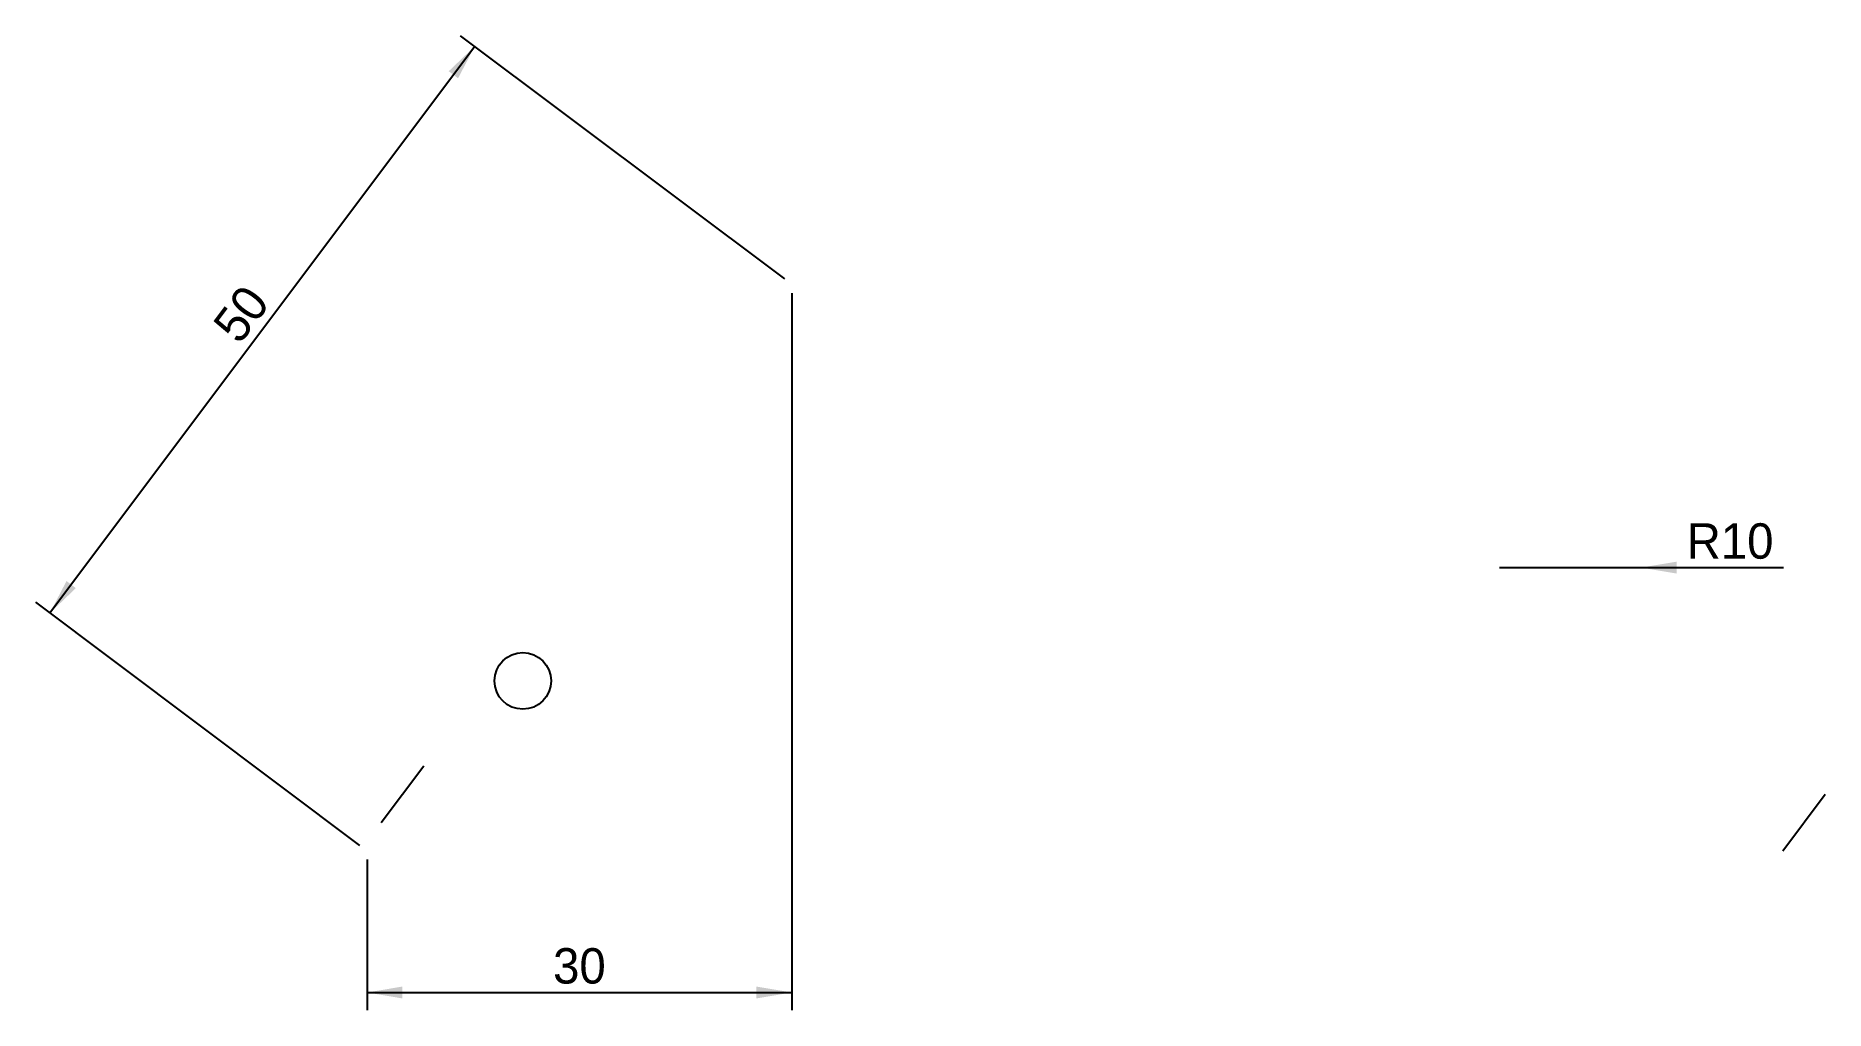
# Model space of a CAD drawing. Extents: x -23 to 103, y -11 to 58.
import ezdxf
from ezdxf.enums import TextEntityAlignment as Align

# ---------------------------------------------------------------- set-up
doc = ezdxf.new("R2010")
doc.units = 0
doc.layers.get('0').update_dxf_attribs({"lineweight": 25, "true_color": 0xffffff})
doc.dimstyles.get("Standard").update_dxf_attribs({"dimtxt": 2.5, "dimasz": 2.5, "dimexe": 1.25, "dimexo": 0.625, "dimtad": 1, "dimdec": 4, "dimcen": 2.5, "dimazin": 3, "dimtfac": 1, "dimtmove": 0, "dimatfit": 3})

# ---------------------------------------------------------------- blocks, each defined once
blk = doc.blocks.new('*D1')
for p, q in [((30, 39.38), (30, -11.25)), ((0, -0.62), (0, -11.25)), ((0, -10), (30, -10))]:
    blk.add_line(p, q)
for points in [[(0, -10), (2.5, -9.58), (2.5, -10.42)], [(30, -10), (27.5, -10.42), (27.5, -9.58)]]:
    blk.add_solid(points)
blk.add_text('30', height=2.5).set_placement((15, -8.12), align=Align.MIDDLE_CENTER)
blk = doc.blocks.new('*D2')
blk.add_line((80, 20), (100.06, 20))
blk.add_solid([(90, 20), (92.5, 20.42), (92.5, 19.58)])
blk.add_text('R10', height=2.5).set_placement((96.28, 21.88), align=Align.MIDDLE_CENTER)
blk = doc.blocks.new('*D3')
for p, q in [((29.5, 40.38), (6.6, 57.55)), ((-22.4, 16.8), (7.6, 56.8)), ((-0.5, 0.38), (-23.4, 17.55))]:
    blk.add_line(p, q)
for points in [[(7.6, 56.8), (6.43, 54.55), (5.77, 55.05)], [(-22.4, 16.8), (-21.23, 19.05), (-20.57, 18.55)]]:
    blk.add_solid(points)
blk.add_text('50', height=2.5, rotation=53.1301).set_placement((-8.9, 37.92), align=Align.MIDDLE_CENTER)

msp = doc.modelspace()

# ---------------------------------------------------------------- linework, layer by layer
for p, q in [((1, 2), (4, 6)), ((100, 0, 7), (103, 4, 9))]:
    msp.add_line(p, q)
msp.add_circle((11, 12), 2)

# ---------------------------------------------------------------- dimensions: what is measured, and where the dimension line sits
dim = msp.add_aligned_dim(p1=(0, 0), p2=(30, 40), distance=28, dimstyle='Standard')
dim.commit()
dim.dimension.update_dxf_attribs({"geometry": '*D3', "text_midpoint": (-8.9, 37.925)})
dim = msp.add_linear_dim(base=(0, -10), p1=(0, 0), p2=(30, 40), dimstyle='Standard')
dim.commit()
dim.dimension.update_dxf_attribs({"geometry": '*D1', "text_midpoint": (15, -8.125)})
dim = msp.add_radius_dim(center=(80, 20), mpoint=(90, 20), dimstyle='Standard')
dim.commit()
dim.dimension.update_dxf_attribs({"geometry": '*D2', "text_midpoint": (96.27885, 21.875)})

doc.saveas('drawing.dxf')
